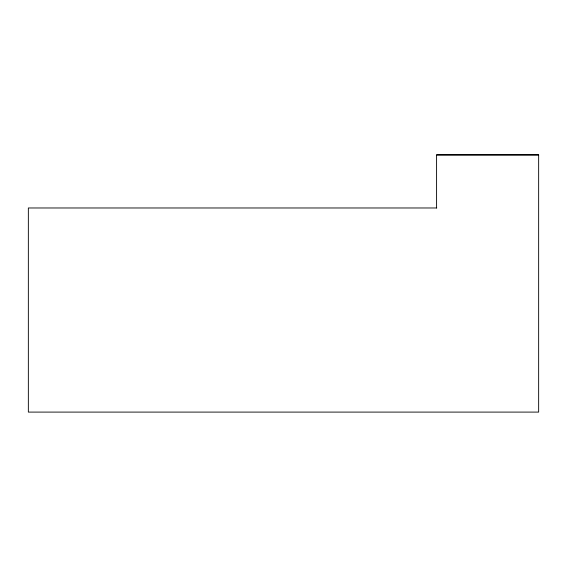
<?xml version="1.0" encoding="UTF-8"?>
<svg xmlns="http://www.w3.org/2000/svg" width="567" height="567" viewBox="0 0 567 567"><rect width="100%" height="100%" fill="white"/><g stroke="black" fill="none" stroke-linecap="round" stroke-linejoin="round"><path stroke-width="0.85" d="M436.59 207.976L436.59 154.904L538.65 154.904L538.65 412.096L28.35 412.096L28.35 207.976L436.767 207.976M436.59 154.904L538.65 154.904"/></g></svg>
